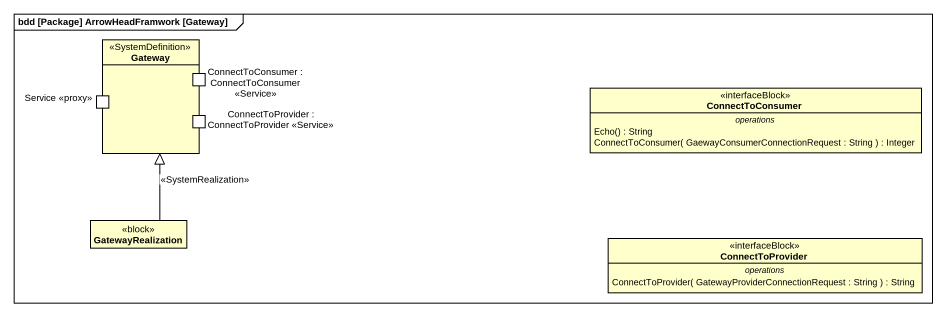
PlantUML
@startuml
mainframe bdd [Package] ArrowHeadFramwork [Gateway]
allowmixing
hide circle
hide empty members
rectangle Gateway <<SystemDefinition>> {
  port "ConnectToConsumer : ConnectToConsumer <<Service>>" as ConnectToConsumer
  port "Service <<proxy>>" as Service_proxy
  port "ConnectToProvider : ConnectToProvider <<Service>>" as ConnectToProvider
}
class "ConnectToConsumer" as ConnectToConsumer_2 <<interfaceBlock>> {
  -- operations --
  Echo() : String
  ConnectToConsumer( GaewayConsumerConnectionRequest : String ) : Integer
}
class GatewayRealization <<block>>
class "ConnectToProvider" as ConnectToProvider_2 <<interfaceBlock>> {
  -- operations --
  ConnectToProvider( GatewayProviderConnectionRequest : String ) : String
}
GatewayRealization -up-|> Gateway : <<SystemRealization>>
@enduml
